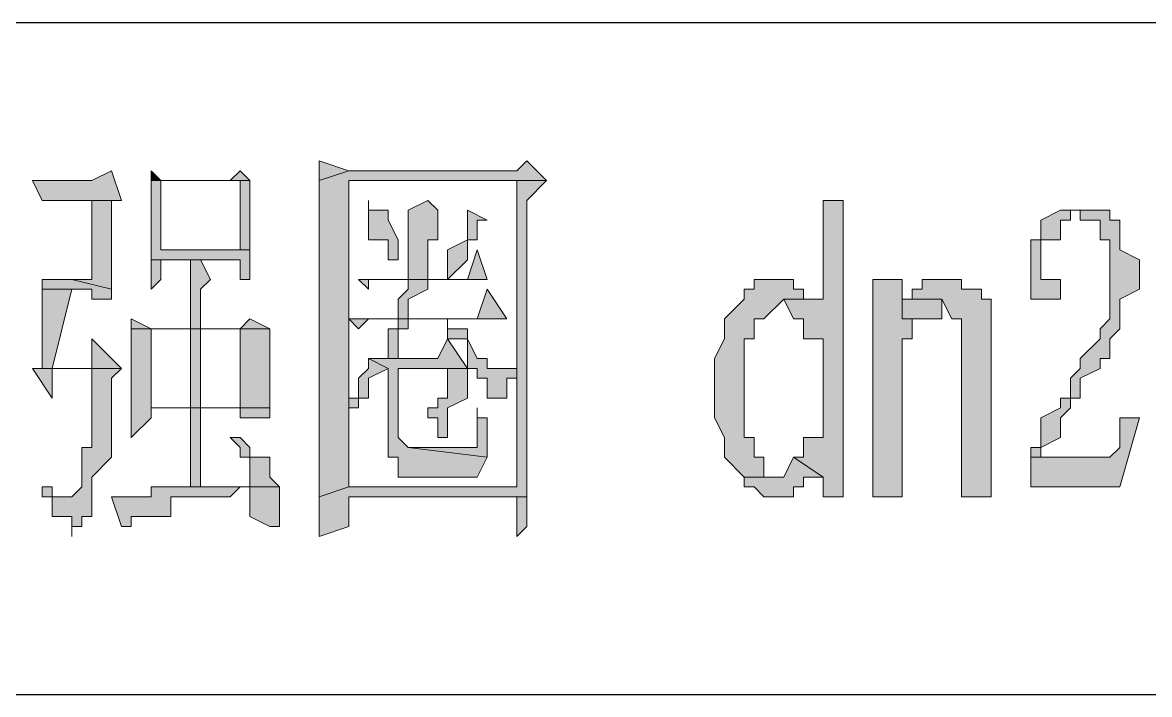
# Model space of a CAD drawing. Header units: millimetres. Extents: x 20 to 821, y 1 to 1134.
# Drawn here: x 626.22 to 646.74, y 138.74 to 150.98 of the extents above; entities that cross this region are included whole.
import ezdxf

# ---------------------------------------------------------------- set-up
doc = ezdxf.new("R2010")
doc.units = ezdxf.units.MM
doc.layers.add('1', color=7, linetype='Continuous')

msp = doc.modelspace()

# ---------------------------------------------------------------- hatches: boundary and pattern name
h = msp.add_hatch(color=0)
h.dxf.hatch_style = 2
h.paths.add_polyline_path([(635.4, 148.461732), (635.22, 148.281732), (632.16, 148.281732), (631.62, 148.101732), (631.62, 142.341732), (632.16, 142.521732), (632.16, 148.101732), (635.22, 148.101732), (635.76, 148.101732)])
h = msp.add_hatch(color=0)
h.dxf.hatch_style = 2
h.paths.add_polyline_path([(631.62, 148.461732), (631.62, 148.101732), (632.16, 148.281732)])
h = msp.add_hatch(color=0)
h.dxf.hatch_style = 2
h.paths.add_polyline_path([(627.84, 148.281732), (627.48, 148.101732), (626.4, 148.101732), (626.58, 147.741732), (628.02, 147.741732)])
h = msp.add_hatch(color=0)
h.dxf.hatch_style = 2
h.paths.add_polyline_path([(628.56, 148.281732), (628.56, 148.101732), (628.74, 148.101732)])
h = msp.add_hatch(color=0)
h.dxf.hatch_style = 2
h.paths.add_polyline_path([(630.18, 148.281732), (630, 148.101732), (628.56, 148.101732), (628.56, 147.741732), (628.56, 146.661732), (630.18, 146.661732), (630.18, 146.301732), (630.36, 146.301732), (630.36, 146.841732), (628.74, 146.841732), (628.74, 148.101732), (630.18, 148.101732), (630.36, 148.101732)])
h = msp.add_hatch(color=0)
h.dxf.hatch_style = 2
h.paths.add_polyline_path([(630.36, 148.101732), (630.18, 148.101732), (630.18, 146.841732), (628.74, 146.841732), (630.36, 146.841732)])
h = msp.add_hatch(color=0)
h.dxf.hatch_style = 2
h.paths.add_polyline_path([(635.76, 148.101732), (635.22, 148.101732), (635.22, 142.521732), (632.16, 142.521732), (631.62, 142.341732), (631.62, 141.621732), (632.16, 141.801732), (632.16, 142.341732), (635.22, 142.341732), (635.4, 142.341732), (635.4, 142.521732), (635.4, 147.741732)])
h = msp.add_hatch(color=0)
h.dxf.hatch_style = 2
h.paths.add_polyline_path([(628.02, 147.741732), (627.48, 147.741732), (627.48, 146.301732), (627.12, 146.301732), (627.84, 146.121732), (627.84, 147.741732)])
h = msp.add_hatch(color=0)
h.dxf.hatch_style = 2
h.paths.add_polyline_path([(632.52, 147.741732), (632.52, 147.021732), (632.88, 147.021732), (632.88, 146.661732), (633.06, 146.661732), (633.06, 147.021732), (632.88, 147.381732), (632.88, 147.561732), (632.52, 147.561732)])
h = msp.add_hatch(color=0)
h.dxf.hatch_style = 2
h.paths.add_polyline_path([(633.6, 147.741732), (633.24, 147.561732), (633.24, 146.301732), (633.6, 146.301732), (633.6, 147.021732), (633.78, 147.021732), (633.78, 147.561732)])
h = msp.add_hatch(color=0)
h.dxf.hatch_style = 2
h.paths.add_polyline_path([(634.32, 147.561732), (634.32, 147.021732), (633.96, 146.841732), (633.96, 146.301732), (633.6, 146.301732), (633.24, 146.301732), (633.96, 146.301732), (634.32, 146.661732), (634.32, 147.021732), (634.5, 147.021732), (634.5, 147.381732), (634.68, 147.381732)])
h = msp.add_hatch(color=0)
h.dxf.hatch_style = 2
h.paths.add_polyline_path([(641.16, 147.741732), (640.8, 147.741732), (640.8, 145.941732), (640.08, 145.941732), (640.26, 145.581732), (640.44, 145.581732), (640.44, 145.401732), (640.44, 145.221732), (640.8, 145.221732), (640.8, 143.421732), (640.44, 143.421732), (640.44, 143.241732), (640.44, 143.061732), (640.26, 143.061732), (640.8, 142.701732), (640.8, 142.341732), (641.16, 142.341732)])
h = msp.add_hatch(color=0)
h.dxf.hatch_style = 2
h.paths.add_polyline_path([(645.12, 147.561732), (644.76, 147.381732), (644.76, 147.021732), (644.58, 147.021732), (644.58, 145.941732), (644.76, 145.941732), (645.12, 145.941732), (645.12, 146.121732), (645.12, 146.301732), (644.76, 146.301732), (644.76, 147.021732), (645.12, 147.021732), (645.12, 147.381732), (645.3, 147.381732), (645.3, 147.561732)])
h = msp.add_hatch(color=0)
h.dxf.hatch_style = 2
h.paths.add_polyline_path([(645.48, 147.561732), (645.12, 147.561732), (645.3, 147.561732), (645.48, 147.561732), (645.48, 147.381732), (645.84, 147.381732), (645.84, 147.021732), (646.02, 147.021732), (646.02, 146.841732), (646.02, 145.581732), (645.84, 145.401732), (645.84, 145.221732), (645.48, 144.861732), (645.48, 144.681732), (645.3, 144.501732), (645.3, 144.141732), (645.12, 144.141732), (645.12, 143.961732), (644.76, 143.781732), (644.76, 143.241732), (644.58, 143.241732), (644.58, 143.061732), (644.76, 143.061732), (644.76, 143.241732), (645.12, 143.421732), (645.12, 143.781732), (645.3, 143.961732), (645.3, 144.141732), (645.48, 144.141732), (645.48, 144.501732), (645.84, 144.681732), (645.84, 144.861732), (646.02, 144.861732), (646.02, 145.221732), (646.2, 145.401732), (646.2, 145.941732), (646.56, 146.121732), (646.56, 146.661732), (646.2, 146.841732), (646.2, 147.381732), (646.02, 147.381732), (646.02, 147.561732), (645.84, 147.561732)])
h = msp.add_hatch(color=0)
h.dxf.hatch_style = 2
h.paths.add_polyline_path([(634.5, 146.841732), (634.32, 146.301732), (632.34, 146.301732), (632.52, 146.121732), (632.52, 146.301732), (632.88, 146.301732), (634.68, 146.301732)])
h = msp.add_hatch(color=0)
h.dxf.hatch_style = 2
h.paths.add_polyline_path([(628.56, 146.661732), (628.56, 146.121732), (628.74, 146.301732), (628.74, 146.661732), (629.28, 146.661732), (630.18, 146.661732)])
h = msp.add_hatch(color=0)
h.dxf.hatch_style = 2
h.paths.add_polyline_path([(629.46, 146.661732), (629.28, 146.661732), (629.28, 145.401732), (629.46, 145.401732), (629.46, 146.121732), (629.64, 146.301732)])
h = msp.add_hatch(color=0)
h.dxf.hatch_style = 2
h.paths.add_polyline_path([(626.58, 146.301732), (626.58, 146.121732), (627.48, 146.121732), (627.48, 145.941732), (627.84, 145.941732), (627.84, 146.121732), (627.12, 146.301732)])
h = msp.add_hatch(color=0)
h.dxf.hatch_style = 2
h.paths.add_polyline_path([(626.58, 146.121732), (626.58, 144.681732), (626.76, 144.681732), (627.12, 146.121732), (627.48, 146.121732)])
h = msp.add_hatch(color=0)
h.dxf.hatch_style = 2
h.paths.add_polyline_path([(634.68, 146.121732), (634.5, 145.581732), (632.16, 145.581732), (632.34, 145.401732), (632.52, 145.581732), (635.04, 145.581732)])
h = msp.add_hatch(color=0)
h.dxf.hatch_style = 2
h.paths.add_polyline_path([(633.6, 146.301732), (633.24, 146.301732), (633.24, 146.121732), (633.06, 145.941732), (633.06, 145.581732), (633.24, 145.581732), (633.24, 145.941732), (633.6, 146.121732)])
h = msp.add_hatch(color=0)
h.dxf.hatch_style = 2
h.paths.add_polyline_path([(640.08, 146.301732), (639.54, 146.301732), (639.54, 146.121732), (639.36, 146.121732), (639.36, 145.941732), (639, 145.581732), (639, 145.221732), (638.82, 144.861732), (638.82, 143.781732), (639, 143.421732), (639, 143.061732), (639.36, 142.701732), (640.08, 142.701732), (639.72, 142.701732), (639.72, 143.061732), (639.54, 143.061732), (639.54, 143.421732), (639.36, 143.421732), (639.36, 145.221732), (639.54, 145.221732), (639.54, 145.581732), (639.72, 145.581732), (640.08, 145.941732), (640.8, 145.941732), (640.44, 145.941732), (640.44, 146.121732), (640.26, 146.121732), (640.26, 146.301732)])
h = msp.add_hatch(color=0)
h.dxf.hatch_style = 2
h.paths.add_polyline_path([(642.24, 146.301732), (641.7, 146.301732), (641.7, 142.341732), (642.24, 142.341732), (642.24, 144.501732), (642.24, 145.221732), (642.42, 145.221732), (642.42, 145.581732), (642.6, 145.581732), (642.24, 145.581732)])
h = msp.add_hatch(color=0)
h.dxf.hatch_style = 2
h.paths.add_polyline_path([(642.96, 146.301732), (642.6, 146.301732), (642.6, 146.121732), (642.42, 146.121732), (642.42, 145.941732), (642.24, 145.941732), (642.96, 145.941732), (643.14, 145.581732), (643.32, 145.581732), (643.32, 145.401732), (643.32, 142.341732), (643.86, 142.341732), (643.86, 144.861732), (643.86, 145.941732), (643.68, 145.941732), (643.68, 146.121732), (643.32, 146.121732), (643.32, 146.301732), (643.14, 146.301732)])
h = msp.add_hatch(color=0)
h.dxf.hatch_style = 2
h.paths.add_polyline_path([(642.24, 145.941732), (642.24, 145.581732), (642.6, 145.581732), (642.96, 145.581732), (642.96, 145.941732)])
h = msp.add_hatch(color=0)
h.dxf.hatch_style = 2
h.paths.add_polyline_path([(628.2, 145.581732), (628.2, 145.401732), (630.18, 145.401732), (630.18, 143.961732), (629.46, 143.961732), (630.72, 143.961732), (630.72, 144.141732), (630.72, 145.401732), (628.56, 145.401732)])
h = msp.add_hatch(color=0)
h.dxf.hatch_style = 2
h.paths.add_polyline_path([(630.36, 145.581732), (630.18, 145.401732), (628.56, 145.401732), (630.72, 145.401732)])
h = msp.add_hatch(color=0)
h.dxf.hatch_style = 2
h.paths.add_polyline_path([(633.06, 145.581732), (633.06, 145.401732), (632.88, 145.401732), (632.88, 144.861732), (632.52, 144.861732), (633.06, 144.861732), (633.06, 145.221732), (633.06, 145.401732), (633.24, 145.401732), (633.24, 145.581732), (633.96, 145.581732)])
h = msp.add_hatch(color=0)
h.dxf.hatch_style = 2
h.paths.add_polyline_path([(633.96, 145.581732), (633.06, 145.581732), (633.96, 145.581732), (633.96, 145.221732), (634.32, 145.221732), (634.32, 144.681732), (634.5, 144.681732), (634.5, 144.501732), (634.68, 144.501732), (634.68, 144.141732), (635.04, 144.141732), (635.04, 144.501732), (635.22, 144.501732), (635.22, 144.681732), (635.04, 144.681732), (634.68, 144.681732), (634.68, 144.861732), (634.5, 144.861732), (634.32, 145.221732), (634.32, 145.401732), (633.96, 145.401732)])
h = msp.add_hatch(color=0)
h.dxf.hatch_style = 2
h.paths.add_polyline_path([(628.2, 145.401732), (628.2, 143.421732), (628.56, 143.781732), (628.56, 143.961732), (629.28, 143.961732), (630.72, 143.961732), (629.46, 143.961732), (628.56, 143.961732), (628.56, 145.401732), (630.18, 145.401732)])
h = msp.add_hatch(color=0)
h.dxf.hatch_style = 2
h.paths.add_polyline_path([(629.46, 145.401732), (629.28, 145.401732), (629.28, 143.961732), (628.56, 143.961732), (629.46, 143.961732)])
h = msp.add_hatch(color=0)
h.dxf.hatch_style = 2
h.paths.add_polyline_path([(627.48, 145.221732), (627.48, 144.681732), (626.76, 144.681732), (626.4, 144.681732), (626.76, 144.141732), (626.76, 144.681732), (627.48, 144.681732), (628.02, 144.681732)])
h = msp.add_hatch(color=0)
h.dxf.hatch_style = 2
h.paths.add_polyline_path([(633.96, 145.221732), (633.78, 144.861732), (632.52, 144.861732), (632.88, 144.681732), (632.88, 143.061732), (633.06, 143.061732), (633.06, 142.701732), (634.32, 142.701732), (634.5, 142.701732), (634.68, 143.061732), (633.24, 143.241732), (633.06, 143.421732), (633.06, 144.681732), (633.96, 144.681732), (634.32, 144.681732)])
h = msp.add_hatch(color=0)
h.dxf.hatch_style = 2
h.paths.add_polyline_path([(628.02, 144.681732), (627.48, 144.681732), (627.48, 144.501732), (627.48, 143.241732), (627.3, 143.241732), (627.3, 142.521732), (627.12, 142.341732), (626.58, 142.341732), (626.76, 142.341732), (626.76, 141.981732), (627.12, 141.981732), (627.12, 141.621732), (627.12, 141.801732), (627.3, 141.801732), (627.3, 141.981732), (627.48, 141.981732), (627.48, 142.341732), (627.48, 142.701732), (627.84, 143.061732), (627.84, 144.501732)])
h = msp.add_hatch(color=0)
h.dxf.hatch_style = 2
h.paths.add_polyline_path([(632.52, 144.861732), (632.52, 144.681732), (632.34, 144.501732), (632.34, 144.141732), (632.16, 144.141732), (632.16, 143.961732), (632.34, 143.961732), (632.34, 144.141732), (632.52, 144.141732), (632.52, 144.501732), (632.88, 144.681732)])
h = msp.add_hatch(color=0)
h.dxf.hatch_style = 2
h.paths.add_polyline_path([(634.32, 144.681732), (633.96, 144.681732), (633.96, 144.501732), (633.96, 144.141732), (633.78, 144.141732), (633.78, 143.961732), (633.6, 143.961732), (633.6, 143.781732), (633.78, 143.781732), (633.78, 143.421732), (633.96, 143.421732), (633.96, 143.961732), (634.32, 144.141732)])
h = msp.add_hatch(color=0)
h.dxf.hatch_style = 2
h.paths.add_polyline_path([(629.28, 143.961732), (629.28, 142.521732), (630.36, 142.521732), (630.36, 141.981732), (630.72, 141.801732), (630.9, 141.801732), (630.9, 141.981732), (630.9, 142.521732), (629.46, 142.521732), (629.46, 143.961732), (630.18, 143.961732)])
h = msp.add_hatch(color=0)
h.dxf.hatch_style = 2
h.paths.add_polyline_path([(630.72, 143.961732), (629.28, 143.961732), (630.18, 143.961732), (630.18, 143.781732), (630.72, 143.781732)])
h = msp.add_hatch(color=0)
h.dxf.hatch_style = 2
h.paths.add_polyline_path([(634.5, 143.961732), (634.5, 143.241732), (634.32, 143.241732), (633.24, 143.241732), (634.68, 143.061732), (634.68, 143.781732), (634.5, 143.781732)])
h = msp.add_hatch(color=0)
h.dxf.hatch_style = 2
h.paths.add_polyline_path([(633.6, 143.961732), (633.78, 143.961732)])
h = msp.add_hatch(color=0)
h.dxf.hatch_style = 2
h.paths.add_polyline_path([(646.56, 143.781732), (646.2, 143.781732), (646.2, 143.421732), (646.2, 143.241732), (646.02, 143.061732), (644.58, 143.061732), (644.58, 142.521732), (646.2, 142.521732)])
h = msp.add_hatch(color=0)
h.dxf.hatch_style = 2
h.paths.add_polyline_path([(630.18, 143.421732), (630, 143.421732), (630.18, 143.241732), (630.18, 143.061732), (630.36, 143.061732), (630.36, 142.521732), (630.18, 142.521732), (629.46, 142.521732), (630.9, 142.521732), (630.72, 142.701732), (630.72, 143.061732), (630.36, 143.061732), (630.36, 143.241732)])
h = msp.add_hatch(color=0)
h.dxf.hatch_style = 2
h.paths.add_polyline_path([(640.26, 143.061732), (640.08, 142.701732), (639.36, 142.701732), (639.36, 142.521732), (639.54, 142.521732), (639.72, 142.341732), (640.26, 142.341732), (640.26, 142.521732), (640.44, 142.521732), (640.44, 142.701732), (640.8, 142.701732)])
h = msp.add_hatch(color=0)
h.dxf.hatch_style = 2
h.paths.add_polyline_path([(626.58, 142.521732), (626.58, 142.341732), (627.12, 142.341732), (626.76, 142.341732), (626.76, 142.521732)])
h = msp.add_hatch(color=0)
h.dxf.hatch_style = 2
h.paths.add_polyline_path([(629.28, 142.521732), (628.56, 142.521732), (628.56, 142.341732), (627.84, 142.341732), (628.02, 141.801732), (628.2, 141.801732), (628.2, 141.981732), (628.92, 141.981732), (628.92, 142.341732), (630, 142.341732), (630.18, 142.521732), (630.36, 142.521732)])
h = msp.add_hatch(color=0)
h.dxf.hatch_style = 2
h.paths.add_polyline_path([(635.4, 142.341732), (635.22, 142.341732), (635.22, 141.621732), (635.4, 141.801732)])

# ---------------------------------------------------------------- linework, layer by layer
at = {"layer": '1', "color": 0, "lineweight": 25}
for points in [[(557.64, 150.981732), (821.16, 150.981732)], [(557.64, 138.741732), (821.16, 138.741732)]]:
    msp.add_lwpolyline(points, dxfattribs=at)
at = {"layer": '1', "color": 0, "lineweight": 5}
for points in [[(635.4, 148.461732), (635.22, 148.281732), (632.16, 148.281732), (631.62, 148.101732), (631.62, 142.341732), (632.16, 142.521732), (632.16, 148.101732), (635.22, 148.101732), (635.76, 148.101732), (635.4, 148.461732)], [(631.62, 148.461732), (631.62, 148.101732), (632.16, 148.281732), (631.62, 148.461732)], [(627.84, 148.281732), (627.48, 148.101732), (626.4, 148.101732), (626.58, 147.741732), (628.02, 147.741732), (627.84, 148.281732)], [(628.56, 148.281732), (628.56, 148.101732), (628.74, 148.101732), (628.56, 148.281732)], [(630.18, 148.281732), (630, 148.101732), (628.56, 148.101732), (628.56, 147.741732), (628.56, 146.661732), (630.18, 146.661732), (630.18, 146.301732), (630.36, 146.301732), (630.36, 146.841732), (628.74, 146.841732), (628.74, 148.101732), (630.18, 148.101732), (630.36, 148.101732), (630.18, 148.281732)], [(630.36, 148.101732), (630.18, 148.101732), (630.18, 146.841732), (628.74, 146.841732), (630.36, 146.841732), (630.36, 148.101732)], [(635.76, 148.101732), (635.22, 148.101732), (635.22, 142.521732), (632.16, 142.521732), (631.62, 142.341732), (631.62, 141.621732), (632.16, 141.801732), (632.16, 142.341732), (635.22, 142.341732), (635.4, 142.341732), (635.4, 142.521732), (635.4, 147.741732), (635.76, 148.101732)], [(628.02, 147.741732), (627.48, 147.741732), (627.48, 146.301732), (627.12, 146.301732), (627.84, 146.121732), (627.84, 147.741732), (628.02, 147.741732)], [(632.52, 147.741732), (632.52, 147.021732), (632.88, 147.021732), (632.88, 146.661732), (633.06, 146.661732), (633.06, 147.021732), (632.88, 147.381732), (632.88, 147.561732), (632.52, 147.561732), (632.52, 147.741732)], [(633.6, 147.741732), (633.24, 147.561732), (633.24, 146.301732), (633.6, 146.301732), (633.6, 147.021732), (633.78, 147.021732), (633.78, 147.561732), (633.6, 147.741732)], [(634.32, 147.561732), (634.32, 147.021732), (633.96, 146.841732), (633.96, 146.301732), (633.6, 146.301732), (633.24, 146.301732), (633.96, 146.301732), (634.32, 146.661732), (634.32, 147.021732), (634.5, 147.021732), (634.5, 147.381732), (634.68, 147.381732), (634.32, 147.561732)], [(641.16, 147.741732), (640.8, 147.741732), (640.8, 145.941732), (640.08, 145.941732), (640.26, 145.581732), (640.44, 145.581732), (640.44, 145.401732), (640.44, 145.221732), (640.8, 145.221732), (640.8, 143.421732), (640.44, 143.421732), (640.44, 143.241732), (640.44, 143.061732), (640.26, 143.061732), (640.8, 142.701732), (640.8, 142.341732), (641.16, 142.341732), (641.16, 147.741732)], [(645.12, 147.561732), (644.76, 147.381732), (644.76, 147.021732), (644.58, 147.021732), (644.58, 145.941732), (644.76, 145.941732), (645.12, 145.941732), (645.12, 146.121732), (645.12, 146.301732), (644.76, 146.301732), (644.76, 147.021732), (645.12, 147.021732), (645.12, 147.381732), (645.3, 147.381732), (645.3, 147.561732), (645.12, 147.561732)], [(645.48, 147.561732), (645.12, 147.561732), (645.3, 147.561732), (645.48, 147.561732), (645.48, 147.381732), (645.84, 147.381732), (645.84, 147.021732), (646.02, 147.021732), (646.02, 146.841732), (646.02, 145.581732), (645.84, 145.401732), (645.84, 145.221732), (645.84, 145.221732), (645.48, 144.861732), (645.48, 144.681732), (645.3, 144.501732), (645.3, 144.141732), (645.12, 144.141732), (645.12, 143.961732), (644.76, 143.781732), (644.76, 143.241732), (644.58, 143.241732), (644.58, 143.061732), (644.76, 143.061732), (644.76, 143.241732), (645.12, 143.421732), (645.12, 143.781732), (645.3, 143.961732), (645.3, 144.141732), (645.48, 144.141732), (645.48, 144.501732), (645.84, 144.681732), (645.84, 144.861732), (646.02, 144.861732), (646.02, 145.221732), (646.2, 145.401732), (646.2, 145.941732), (646.56, 146.121732), (646.56, 146.661732), (646.2, 146.841732), (646.2, 147.381732), (646.02, 147.381732), (646.02, 147.561732), (645.84, 147.561732), (645.48, 147.561732)], [(634.5, 146.841732), (634.32, 146.301732), (632.34, 146.301732), (632.52, 146.121732), (632.52, 146.301732), (632.88, 146.301732), (634.68, 146.301732), (634.5, 146.841732)], [(628.56, 146.661732), (628.56, 146.121732), (628.74, 146.301732), (628.74, 146.661732), (629.28, 146.661732), (630.18, 146.661732), (628.56, 146.661732)], [(629.46, 146.661732), (629.28, 146.661732), (629.28, 145.401732), (629.46, 145.401732), (629.46, 146.121732), (629.64, 146.301732), (629.46, 146.661732)], [(626.58, 146.301732), (626.58, 146.121732), (627.48, 146.121732), (627.48, 145.941732), (627.84, 145.941732), (627.84, 146.121732), (627.12, 146.301732), (626.58, 146.301732)], [(626.58, 146.121732), (626.58, 144.681732), (626.76, 144.681732), (627.12, 146.121732), (627.48, 146.121732), (626.58, 146.121732)], [(634.68, 146.121732), (634.5, 145.581732), (632.16, 145.581732), (632.34, 145.401732), (632.52, 145.581732), (635.04, 145.581732), (634.68, 146.121732)], [(633.6, 146.301732), (633.24, 146.301732), (633.24, 146.121732), (633.06, 145.941732), (633.06, 145.581732), (633.24, 145.581732), (633.24, 145.941732), (633.6, 146.121732), (633.6, 146.301732)], [(640.08, 146.301732), (639.54, 146.301732), (639.54, 146.121732), (639.36, 146.121732), (639.36, 145.941732), (639, 145.581732), (639, 145.221732), (638.82, 144.861732), (638.82, 143.781732), (639, 143.421732), (639, 143.061732), (639.36, 142.701732), (640.08, 142.701732), (639.72, 142.701732), (639.72, 143.061732), (639.54, 143.061732), (639.54, 143.421732), (639.36, 143.421732), (639.36, 145.221732), (639.54, 145.221732), (639.54, 145.581732), (639.72, 145.581732), (640.08, 145.941732), (640.8, 145.941732), (640.44, 145.941732), (640.44, 146.121732), (640.26, 146.121732), (640.26, 146.301732), (640.08, 146.301732)], [(642.24, 146.301732), (641.7, 146.301732), (641.7, 142.341732), (642.24, 142.341732), (642.24, 144.501732), (642.24, 145.221732), (642.42, 145.221732), (642.42, 145.581732), (642.6, 145.581732), (642.24, 145.581732), (642.24, 146.301732)], [(642.96, 146.301732), (642.6, 146.301732), (642.6, 146.121732), (642.42, 146.121732), (642.42, 145.941732), (642.24, 145.941732), (642.96, 145.941732), (643.14, 145.581732), (643.32, 145.581732), (643.32, 145.401732), (643.32, 142.341732), (643.86, 142.341732), (643.86, 144.861732), (643.86, 144.861732), (643.86, 145.941732), (643.68, 145.941732), (643.68, 146.121732), (643.32, 146.121732), (643.32, 146.301732), (643.14, 146.301732), (642.96, 146.301732)], [(642.24, 145.941732), (642.24, 145.581732), (642.6, 145.581732), (642.96, 145.581732), (642.96, 145.941732), (642.24, 145.941732)], [(628.2, 145.581732), (628.2, 145.401732), (630.18, 145.401732), (630.18, 143.961732), (629.46, 143.961732), (630.72, 143.961732), (630.72, 144.141732), (630.72, 145.401732), (628.56, 145.401732), (628.2, 145.581732)], [(630.36, 145.581732), (630.18, 145.401732), (628.56, 145.401732), (630.72, 145.401732), (630.36, 145.581732)], [(633.06, 145.581732), (633.06, 145.401732), (632.88, 145.401732), (632.88, 144.861732), (632.52, 144.861732), (633.06, 144.861732), (633.06, 145.221732), (633.06, 145.401732), (633.24, 145.401732), (633.24, 145.581732), (633.96, 145.581732), (633.06, 145.581732)], [(633.96, 145.581732), (633.06, 145.581732), (633.96, 145.581732), (633.96, 145.221732), (634.32, 145.221732), (634.32, 144.681732), (634.5, 144.681732), (634.5, 144.501732), (634.68, 144.501732), (634.68, 144.141732), (635.04, 144.141732), (635.04, 144.501732), (635.22, 144.501732), (635.22, 144.681732), (635.04, 144.681732), (634.68, 144.681732), (634.68, 144.861732), (634.5, 144.861732), (634.32, 145.221732), (634.32, 145.401732), (633.96, 145.401732), (633.96, 145.581732)], [(628.2, 145.401732), (628.2, 143.421732), (628.56, 143.781732), (628.56, 143.961732), (629.28, 143.961732), (630.72, 143.961732), (629.46, 143.961732), (628.56, 143.961732), (628.56, 145.401732), (630.18, 145.401732), (628.2, 145.401732)], [(629.46, 145.401732), (629.28, 145.401732), (629.28, 143.961732), (628.56, 143.961732), (629.46, 143.961732), (629.46, 145.401732)], [(627.48, 145.221732), (627.48, 144.681732), (626.76, 144.681732), (626.4, 144.681732), (626.76, 144.141732), (626.76, 144.681732), (627.48, 144.681732), (628.02, 144.681732), (627.48, 145.221732)], [(633.96, 145.221732), (633.78, 144.861732), (632.52, 144.861732), (632.88, 144.681732), (632.88, 143.061732), (633.06, 143.061732), (633.06, 142.701732), (634.32, 142.701732), (634.5, 142.701732), (634.68, 143.061732), (633.24, 143.241732), (633.06, 143.421732), (633.06, 144.681732), (633.96, 144.681732), (634.32, 144.681732), (633.96, 145.221732)], [(628.02, 144.681732), (627.48, 144.681732), (627.48, 144.501732), (627.48, 143.241732), (627.3, 143.241732), (627.3, 142.521732), (627.12, 142.341732), (626.58, 142.341732), (626.76, 142.341732), (626.76, 141.981732), (627.12, 141.981732), (627.12, 141.621732), (627.12, 141.801732), (627.3, 141.801732), (627.3, 141.981732), (627.48, 141.981732), (627.48, 142.341732), (627.48, 142.701732), (627.84, 143.061732), (627.84, 144.501732), (628.02, 144.681732)], [(632.52, 144.861732), (632.52, 144.681732), (632.34, 144.501732), (632.34, 144.141732), (632.16, 144.141732), (632.16, 143.961732), (632.34, 143.961732), (632.34, 144.141732), (632.52, 144.141732), (632.52, 144.501732), (632.88, 144.681732), (632.52, 144.861732)], [(634.32, 144.681732), (633.96, 144.681732), (633.96, 144.501732), (633.96, 144.141732), (633.78, 144.141732), (633.78, 143.961732), (633.6, 143.961732), (633.6, 143.781732), (633.78, 143.781732), (633.78, 143.421732), (633.96, 143.421732), (633.96, 143.961732), (634.32, 144.141732), (634.32, 144.681732)], [(629.28, 143.961732), (629.28, 142.521732), (630.36, 142.521732), (630.36, 141.981732), (630.72, 141.801732), (630.9, 141.801732), (630.9, 141.981732), (630.9, 142.521732), (629.46, 142.521732), (629.46, 143.961732), (630.18, 143.961732), (629.28, 143.961732)], [(630.72, 143.961732), (629.28, 143.961732), (630.18, 143.961732), (630.18, 143.781732), (630.72, 143.781732), (630.72, 143.961732)], [(634.5, 143.961732), (634.5, 143.241732), (634.32, 143.241732), (633.24, 143.241732), (634.68, 143.061732), (634.68, 143.781732), (634.5, 143.781732), (634.5, 143.961732)], [(633.6, 143.961732), (633.78, 143.961732), (633.6, 143.961732)], [(646.56, 143.781732), (646.2, 143.781732), (646.2, 143.421732), (646.2, 143.241732), (646.02, 143.061732), (644.58, 143.061732), (644.58, 142.521732), (646.2, 142.521732), (646.56, 143.781732)], [(630.18, 143.421732), (630, 143.421732), (630.18, 143.241732), (630.18, 143.061732), (630.36, 143.061732), (630.36, 142.521732), (630.18, 142.521732), (629.46, 142.521732), (630.9, 142.521732), (630.72, 142.701732), (630.72, 143.061732), (630.36, 143.061732), (630.36, 143.241732), (630.18, 143.421732), (630.18, 143.421732)], [(640.26, 143.061732), (640.08, 142.701732), (639.36, 142.701732), (639.36, 142.521732), (639.54, 142.521732), (639.72, 142.341732), (640.26, 142.341732), (640.26, 142.521732), (640.44, 142.521732), (640.44, 142.701732), (640.8, 142.701732), (640.26, 143.061732)], [(626.58, 142.521732), (626.58, 142.341732), (627.12, 142.341732), (626.76, 142.341732), (626.76, 142.521732), (626.58, 142.521732)], [(629.28, 142.521732), (628.56, 142.521732), (628.56, 142.341732), (627.84, 142.341732), (628.02, 141.801732), (628.2, 141.801732), (628.2, 141.981732), (628.92, 141.981732), (628.92, 142.341732), (630, 142.341732), (630.18, 142.521732), (630.36, 142.521732), (629.28, 142.521732)], [(635.4, 142.341732), (635.22, 142.341732), (635.22, 141.621732), (635.4, 141.801732), (635.4, 142.341732)]]:
    msp.add_lwpolyline(points, dxfattribs=at)

doc.saveas('drawing.dxf')
